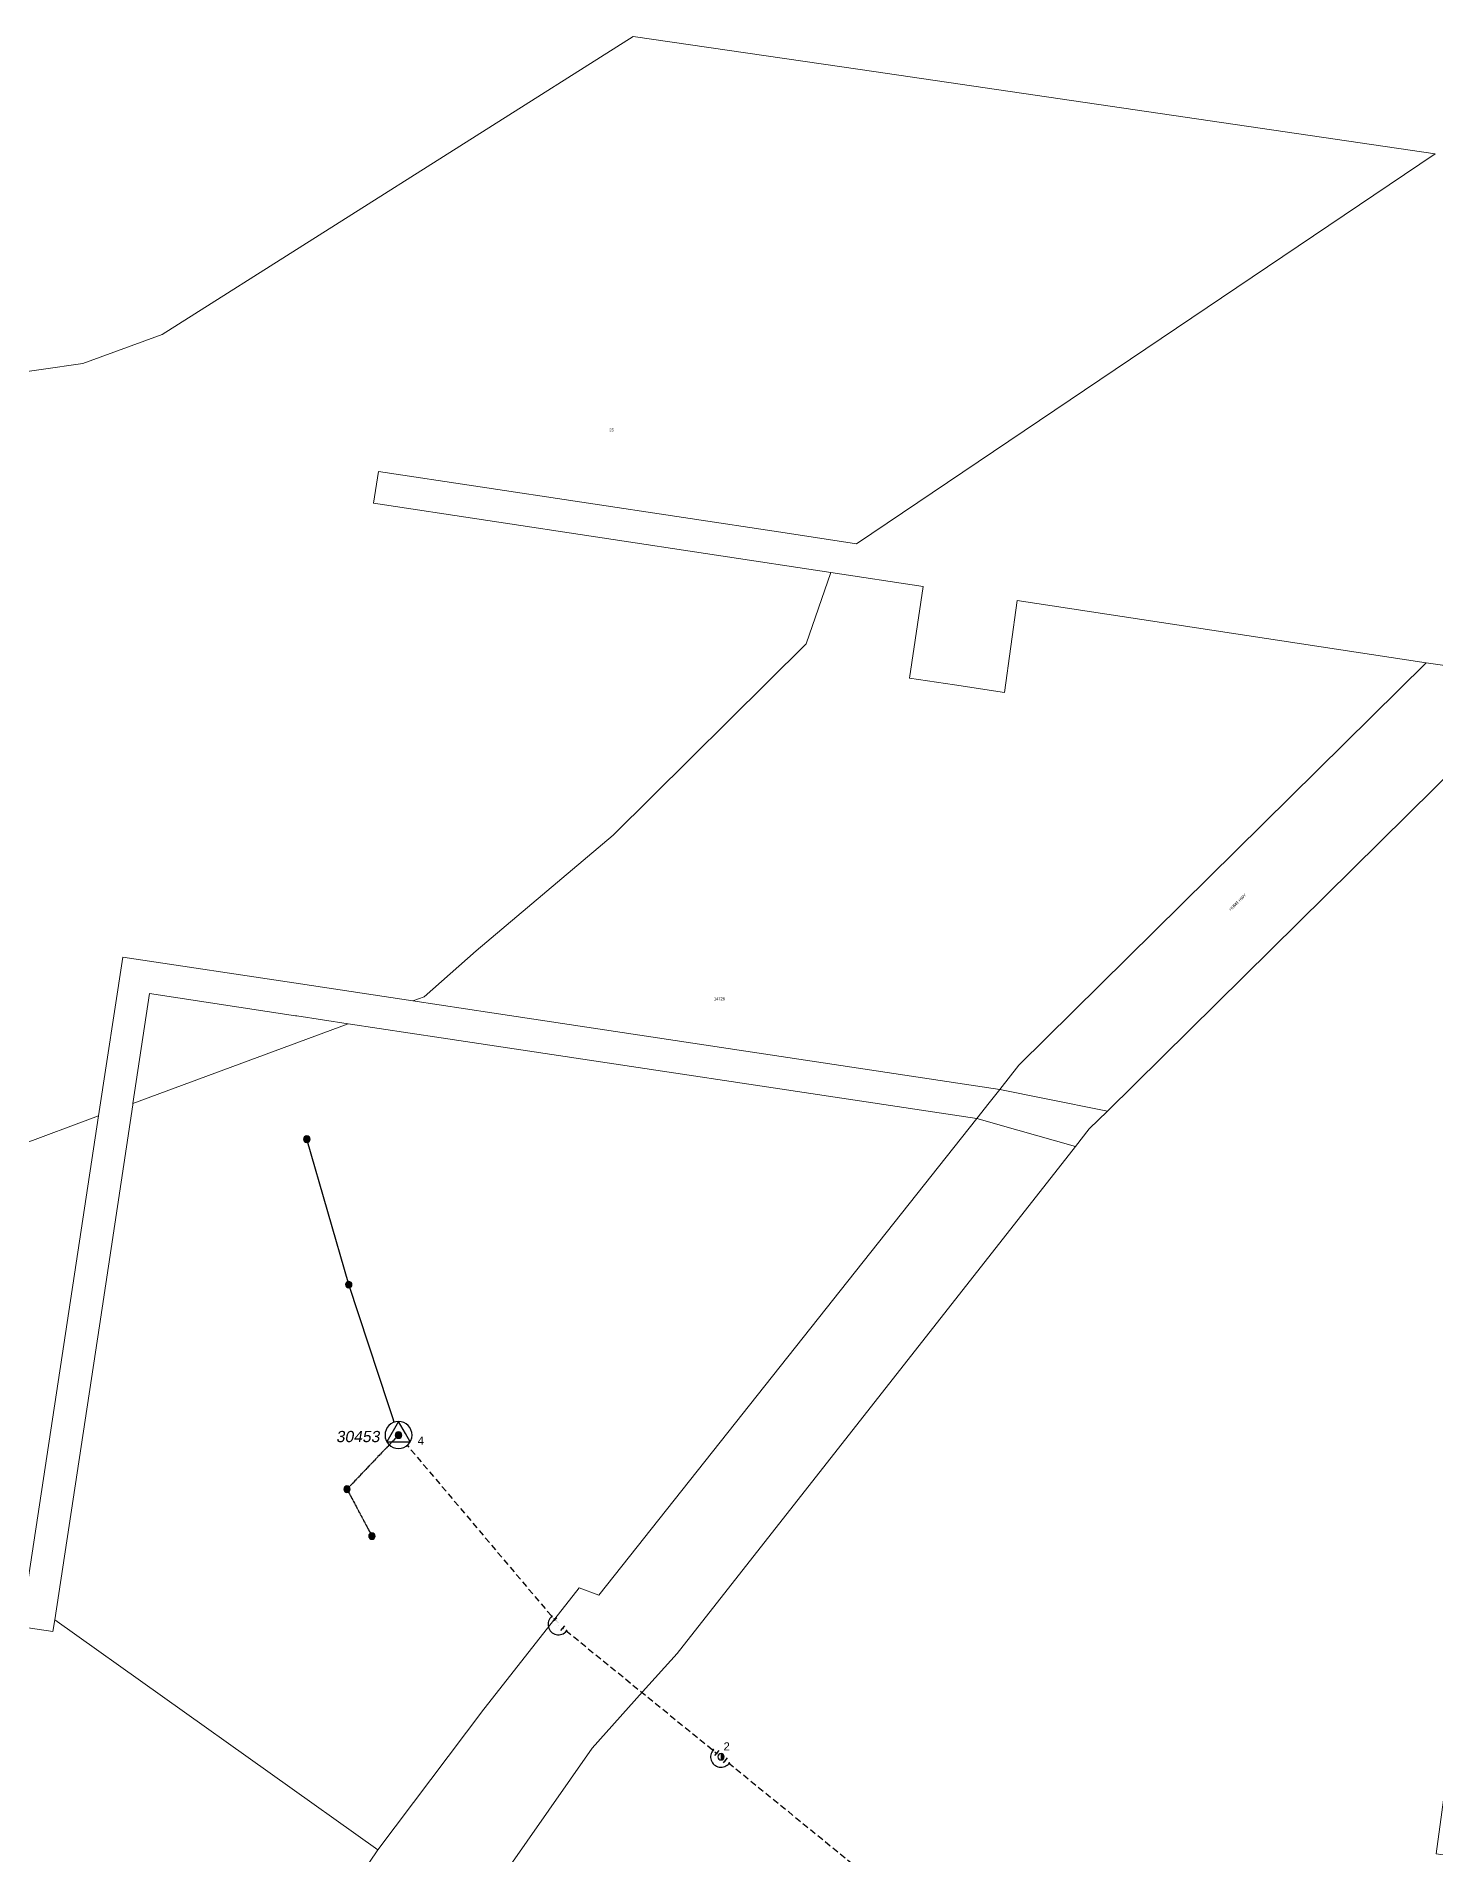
# Model space of a CAD drawing. Header units: metres. Extents: x 229048 to 234217, y 6158920 to 6161532.
# Drawn here: x 231246 to 232121, y 6159970 to 6161106 of the extents above; entities that cross this region are included whole.
import ezdxf
from ezdxf.enums import TextEntityAlignment as Align

# ---------------------------------------------------------------- set-up
doc = ezdxf.new("R2010")
doc.units = ezdxf.units.M
doc.linetypes.add('Cable Exist OH', pattern=[1, 1, 0])
doc.linetypes.add('Cable New OH', pattern=[6, 4, -2])
doc.layers.get('0').update_dxf_attribs({"color": 6})
doc.layers.add('Cadastre Land Parcels_SP_EXT', color=8, linetype='Continuous', lineweight=5)
doc.layers.add('Cadastre Roads_SP_EXT', color=8, linetype='Continuous', lineweight=5)
for name, color, linetype in [('Mains_HV_NEW', 2, 'Continuous'), ('Mains_HV_New_B10', 2, 'Continuous'), ('Mains_HV_NEW_Hardwired', 2, 'Continuous'), ('Mains_LV_EXT', 7, 'Continuous'), ('Services_SP_EXT', 7, 'Continuous'), ('Sub_SP_TR_HV_LV_MOD', 3, 'Continuous'), ('SupportsOH_SP_TR_HV_LV_SL_EXT', 7, 'Continuous'), ('SupportsOH_SP_TR_HV_LV_SL_MOD', 3, 'Continuous'), ('SupportsOH_SP_TR_HV_LV_SL_NEW', 2, 'Continuous')]:
    doc.layers.add(name, color=color, linetype=linetype)
doc.styles.add('iecARIAL', font='arial.ttf', dxfattribs={"height": 2})
doc.styles.add('POLE_LABEL', font='arial.ttf')
doc.styles.get("Standard").update_dxf_attribs({"font": 'arial.ttf'})

# ---------------------------------------------------------------- blocks, each defined once
blk = doc.blocks.new('SUB_POLE_EXT')
blk.add_wipeout([(0, 4.22), (0.42, 4.2), (0.83, 4.14), (1.21, 4.05), (1.62, 3.9), (1.99, 3.72), (2.35, 3.51), (2.68, 3.26), (2.99, 2.99), (3.28, 2.66), (3.52, 2.34), (3.76, 1.92), (3.9, 1.62), (4.04, 1.23), (4.18, 0.63), (4.22, 0), (4.18, -0.61), (4.06, -1.15), (3.9, -1.62), (3.58, -2.24), (3.22, -2.73), (2.97, -3.01), (2.68, -3.26), (2.36, -3.5), (2, -3.72), (1.64, -3.89), (1.25, -4.03), (0.82, -4.14), (0.42, -4.2), (0, -4.22), (-0.41, -4.2), (-0.8, -4.15), (-1.21, -4.05), (-1.62, -3.9), (-1.99, -3.73), (-2.35, -3.51), (-2.68, -3.26), (-2.96, -3.02), (-3.23, -2.72), (-3.51, -2.35), (-3.71, -2.01), (-3.91, -1.6), (-4.05, -1.21), (-4.16, -0.76), (-4.22, -0.14), (-4.21, 0.39), (-4.14, 0.83), (-4.03, 1.27), (-3.9, 1.63), (-3.71, 2.02), (-3.5, 2.37), (-3.28, 2.67), (-2.99, 2.99), (-2.68, 3.27), (-2.33, 3.52), (-1.98, 3.73), (-1.63, 3.9), (-1.2, 4.05), (-0.78, 4.15), (-0.4, 4.21)])
blk.add_line((2.16, 0.48), (2.16, 0.48, 0))
blk.add_lwpolyline([(-4.22, 0, 1), (4.22, 0, 1)], format="xyb", close=True)
blk.add_lwpolyline([(2.14, 0.52), (0, 4.22), (-3.66, -2.11), (3.66, -2.11)], close=True)
for tag, height, flags, p in [('STREET_CODE', 0.2, 9, (1.5, 0)), ('ASSET_NUM', 3.5, 8, (2, 2)), ('CONSTRUCTED_VOLTAGE', 0.2, 9, (1.5, -0.2)), ('OPERATING_VOLTAGE', 0.2, 9, (1.5, -0.6)), ('OPERATED_BY', 0.2, 9, (1.5, -0.8)), ('ORIENTATION', 0.2, 9, (1.5, -1.2)), ('OWNED_BY', 0.2, 9, (1.5, -1.4)), ('SECONDARY_VOLTAGE', 0.2, 9, (1.5, -1.6)), ('STATE', 0.2, 9, (1.5, -1.8)), ('SUBSTATION_TYPE', 0.2, 9, (1.5, -2)), ('STREETNAME', 0.2, 9, (1.5, -2.8)), ('SUBURB', 0.2, 9, (1.5, -3)), ('Z', 0.2, 1, (1.5, -3.4)), ('NO_PHASES', 0.2, 9, (1.5, -0.4)), ('MAINTAINED_BY', 0.2, 9, (1.5, -1)), ('USAGE', 0.2, 9, (1.5, -2.2)), ('LEGEND', 0.2, 9, (1.5, -2.4)), ('LOCATION', 0.2, 9, (1.5, -2.6)), ('NOTES', 0.2, 9, (1.5, -3.2))]:
    blk.add_attdef(tag, text='', height=height, dxfattribs=dict(flags=flags)).set_placement(p, align=Align.MIDDLE_LEFT)
blk = doc.blocks.new('POLE_EXT')
blk.add_hatch(color=256).paths.add_polyline_path([(-1, 0, 1), (1, 0, 1)])
blk.add_lwpolyline([(-1, 0, 1), (1, 0, 1)], format="xyb", close=True)
for tag, height, flags, p in [('pNumber', 2.5, 8, (-17.84, 2.07)), ('OWNED_BY', 0.2, 9, (1.35, -0.4)), ('SPECIAL_USE', 0.2, 9, (1.35, -0.8)), ('STATE', 0.2, 9, (1.35, -1)), ('cLV', 0.2, 9, (1.35, -1.4)), ('hDepth', 0.2, 9, (1.35, -1.6)), ('hDia', 0.2, 9, (1.35, -1.8)), ('cHV', 0.2, 9, (1.35, -2)), ('cLinedev', 0.2, 9, (1.35, -3.4)), ('pExisting', 0.2, 9, (1.35, -3.8)), ('pFooting', 0.2, 9, (1.35, -4.4)), ('pNew', 0.2, 9, (1.35, -4.6)), ('pRelocate', 0.2, 9, (1.35, -5)), ('pRemove', 0.2, 9, (1.35, -5.2)), ('pReplace', 0.2, 9, (1.35, -5.4)), ('pStay', 0.2, 9, (1.35, -5.6)), ('PARENT', 0.2, 9, (1.35, -0.6)), ('USAGE', 0.2, 9, (1.35, -1.2)), ('LBRACKET', 0.2, 9, (1.35, -2.2)), ('LExisting', 0.2, 9, (1.35, -2.4)), ('LANTNUMBER', 0.2, 9, (1.35, -2.6)), ('LOther', 0.2, 9, (1.35, -2.8)), ('LRemove', 0.2, 9, (1.35, -3)), ('LEGEND', 0.2, 9, (1.35, -3.2)), ('LOCATION', 0.2, 9, (1.35, -3.6)), ('PFNUMBER', 0.2, 9, (1.35, -4)), ('NEWPFNUMBER', 0.2, 9, (1.35, -4.2)), ('pType', 0.2, 9, (1.35, -5.8)), ('cspan', 0.2, 9, (1.35, -6)), ('STREETNAME', 0.2, 9, (1.35, -6.2)), ('SUBURB', 0.2, 9, (1.35, -6.4)), ('OPERATED_BY', 0.2, 9, (1.36, -7.01)), ('NOTES', 0.2, 9, (1.35, -6.6)), ('MAINTAINED_BY', 0.2, 9, (1.36, -6.81))]:
    blk.add_attdef(tag, text='', height=height, dxfattribs=dict(flags=flags)).set_placement(p, align=Align.MIDDLE_LEFT)
at = {"style": 'POLE_LABEL'}
for tag, height, flags, p in [('STRUCTURE_PLANT_NUMBER', 0.2, 9, (1.35, 0.03)), ('ASSET_NUM', 2.5, 8, (2, 2)), ('STREET_CODE', 0.2, 9, (1.35, -0.2))]:
    blk.add_attdef(tag, text='', height=height, dxfattribs=dict(at, flags=flags)).set_placement(p, align=Align.MIDDLE_LEFT)
at = {"flags": 1}
blk.add_attdef('Z', (1.35, -7.33), '', height=0.2, dxfattribs=at)
blk = doc.blocks.new('POLE_REPLACE_NEW')
for tag, flags, p in [('cspan', 9, (1.5, -5.6)), ('pFooting', 9, (1.5, -4)), ('pNew', 9, (1.5, -4.2)), ('pNumber', 9, (1.5, -4.4)), ('pRelocate', 9, (1.5, -4.6)), ('pRemove', 9, (1.5, -4.8)), ('pReplace', 9, (1.5, -5)), ('pStay', 9, (1.5, -5.2)), ('pType', 9, (1.5, -5.4)), ('SUBURB', 9, (1.5, -5.8)), ('STREETNAME', 9, (1.5, -6)), ('OPERATED_BY', 9, (1.5, -6.6)), ('Z', 1, (1.5, -7)), ('LOCATION', 9, (1.5, -6.2)), ('NOTES', 9, (1.5, -6.4)), ('MAINTAINED_BY', 9, (1.5, -6.8))]:
    blk.add_attdef(tag, text='', height=0.2, dxfattribs=dict(flags=flags)).set_placement(p, align=Align.MIDDLE_LEFT)
blk.add_wipeout([(0, 1), (-0.13, 0.99), (-0.25, 0.97), (-0.37, 0.93), (-0.48, 0.88), (-0.59, 0.81), (-0.68, 0.73), (-0.77, 0.64), (-0.84, 0.54), (-0.9, 0.43), (-0.95, 0.31), (-0.98, 0.19), (-1, 0.06), (-1, -0.06), (-0.98, -0.19), (-0.95, -0.31), (-0.9, -0.43), (-0.84, -0.54), (-0.77, -0.64), (-0.68, -0.73), (-0.59, -0.81), (-0.48, -0.88), (-0.37, -0.93), (-0.25, -0.97), (-0.13, -0.99), (0, -1), (0.13, -0.99), (0.25, -0.97), (0.37, -0.93), (0.48, -0.88), (0.59, -0.81), (0.68, -0.73), (0.77, -0.64), (0.84, -0.54), (0.9, -0.43), (0.95, -0.31), (0.98, -0.19), (1, -0.06), (1, 0.06), (0.98, 0.19), (0.95, 0.31), (0.9, 0.43), (0.84, 0.54), (0.77, 0.64), (0.68, 0.73), (0.59, 0.81), (0.48, 0.88), (0.37, 0.93), (0.25, 0.97), (0.13, 0.99)])
h = blk.add_hatch(color=256)
edge = h.paths.add_edge_path()
edge.add_arc((0, 0), 1, 270, 450)
edge.add_line((0, 1), (0, -1))
blk.add_lwpolyline([(0, 1), (0, -1)])
at = {"lineweight": -3}
blk.add_arc((0, 0), 1, 90, 270, dxfattribs=at)
blk.add_arc((0, 0), 1, 270, 90)
at = {"style": 'POLE_LABEL', "flags": 9}
blk.add_attdef('STRUCTURE_PLANT_NUMBER', text='', height=0.2, dxfattribs=at).set_placement((1.5, 0.24), align=Align.MIDDLE_LEFT)
for tag, height, flags, p in [('STREET_CODE', 0.2, 9, (1.5, 0)), ('ASSET_NUM', 2.5, 8, (2, 2)), ('OWNED_BY', 0.2, 9, (1.5, -0.2)), ('SPECIAL_USE', 0.2, 9, (1.5, -0.6)), ('STATE', 0.2, 9, (1.5, -0.8)), ('cLV', 0.2, 9, (1.5, -1.2)), ('cHV', 0.2, 9, (1.5, -1.8)), ('cLinedev', 0.2, 9, (1.5, -3.2)), ('PARENT', 0.2, 9, (1.5, -0.4)), ('USAGE', 0.2, 9, (1.5, -1)), ('hDepth', 0.2, 9, (1.5, -1.4)), ('hDia', 0.2, 9, (1.5, -1.6)), ('LBRACKET', 0.2, 9, (1.5, -2)), ('LExisting', 0.2, 9, (1.5, -2.2)), ('LANTNUMBER', 0.2, 9, (1.5, -2.4)), ('LOther', 0.2, 9, (1.5, -2.6)), ('LRemove', 0.2, 9, (1.5, -2.8)), ('LEGEND', 0.2, 9, (1.5, -3)), ('pExisting', 0.2, 9, (1.5, -3.4)), ('PFNUMBER', 0.2, 9, (1.5, -3.6)), ('NEWPFNUMBER', 0.2, 9, (1.5, -3.8))]:
    blk.add_attdef(tag, text='', height=height, dxfattribs=dict(flags=flags)).set_placement(p, align=Align.MIDDLE_LEFT)
blk = doc.blocks.new('End Shackle_NEW')
blk.add_wipeout([(-0.25, 0), (-0.25, 1.81), (0.25, 1.82), (0.25, 0)])
blk.add_line((1, 1.81), (-1, 1.81))
at = {"flags": 1}
blk.add_attdef('Z', (0, 0), '', height=0.2, dxfattribs=at)
at = {"flags": 9}
for tag, p in [('CONNECTOR_TYPE', (0, 0)), ('CONSTRUCTED_VOLTAGE', (0, -0.2)), ('OPERATING_VOLTAGE', (0, -0.6)), ('ORIENTATION', (0, -0.8)), ('OWNED_BY', (0, -1)), ('STATE', (0, -1.2)), ('OPERATED_BY', (0, -2.01)), ('NO_PHASES', (0, -0.4)), ('USAGE', (0, -1.4)), ('NOTES', (0, -1.6)), ('MAINTAINED_BY', (0, -1.81))]:
    blk.add_attdef(tag, text='', height=0.2, dxfattribs=at).set_placement(p, align=Align.MIDDLE_LEFT)
blk = doc.blocks.new('BOND POINT')
blk.add_hatch(color=256).paths.add_polyline_path([(-1, 0, 1), (1, 0, 1)])
blk.add_lwpolyline([(-1, 0, 1), (1, 0, 1)], format="xyb", close=True)

msp = doc.modelspace()

# ---------------------------------------------------------------- linework, layer by layer
at = {"layer": 'Cadastre Land Parcels_SP_EXT', "linetype": 'Continuous'}
for points in [[(232120.4, 6161032.5), (231761, 6161085.2), (231619.2, 6161106), (231324.7, 6160919.8), (231275.1, 6160901.5), (231222.8, 6160894), (231213.3, 6160894.7), (231234.7, 6160412.8), (231285, 6160431.4), (231300.1, 6160530.7), (231411.2, 6160513.9), (231481.5, 6160503.3), (231488.6, 6160505.8), (231521, 6160534.5), (231606.6, 6160606.8), (231727.3, 6160726.5), (231742.7, 6160771), (231456.9, 6160814.3), (231459.9, 6160834.1), (231714.1, 6160795.7), (231758.8, 6160788.9), (232120.4, 6161032.5)], [(231820.1, 6160700.8), (231791.9, 6160705), (231800.5, 6160762.2), (231742.7, 6160771), (231727.3, 6160726.5), (231606.6, 6160606.8), (231521, 6160534.5), (231488.6, 6160505.8), (231481.5, 6160503.3), (231530.9, 6160495.9), (231848.3, 6160447.9), (231860.3, 6160463.1), (232114.8, 6160714.6), (231859.2, 6160753.4), (231851.2, 6160696.1), (231820.1, 6160700.8)], [(231441.1, 6160489), (231408.9, 6160493.9), (231408.2, 6160494), (231316.9, 6160507.9), (231306.5, 6160439.3), (231441.1, 6160489)], [(231240, 6160135), (231263.3, 6160288.7), (231285, 6160431.4), (231234.7, 6160412.8), (231103, 6160364.1), (231131.2, 6160360), (231111.8, 6160233.9), (231136.4, 6160202.8), (231234.6, 6160132.9), (231239.6, 6160132.2), (231240, 6160135)]]:
    msp.add_lwpolyline(points, close=True, dxfattribs=at)
at = {"layer": 'Cadastre Roads_SP_EXT', "linetype": 'Continuous'}
msp.add_lwpolyline([(232188.5, 6160703.7), (232145.3, 6160710.1), (232114.8, 6160714.6), (231860.3, 6160463.1), (231848.3, 6160447.9), (231876.2, 6160442.3), (231915.6, 6160434.4), (232188.5, 6160703.7)], close=True, dxfattribs=at)
at = {"layer": 'Mains_HV_New_B10', "linetype": 'Cable New OH'}
for points in [[(231472.5, 6160232), (231572.5, 6160113.7)], [(231572.5, 6160113.7), (231674.1, 6160031)], [(231674.1, 6160031), (231841.2, 6159895)]]:
    msp.add_lwpolyline(points, dxfattribs=at)
at = {"layer": 'Mains_HV_NEW_Hardwired', "linetype": 'Continuous'}
for centre, start, end in [((231572.5, 6160113.7), 130.315, 320.868), ((231674.1, 6160031), 138.6331, 320.8521)]:
    msp.add_arc(centre, 6.5, start, end, dxfattribs=at).dxf.unprotected_set("ltscale", 0)
at = {"layer": 'Services_SP_EXT'}
msp.add_lwpolyline([(231472.5, 6160232), (231441.4, 6160326), (231415.2, 6160416.9)], dxfattribs=at)

# ---------------------------------------------------------------- block references
at = {"layer": 'Mains_HV_NEW_Hardwired', "linetype": 'Continuous', "xscale": 0.3, "yscale": 0.3, "zscale": 0.3}
for p in [(231568.3, 6160118.7), (231577.6, 6160109.6), (231669.2, 6160035.3), (231679.2, 6160026.9)]:
    msp.add_blockref('BOND POINT', p, dxfattribs=at).dxf.unprotected_set("ltscale", 0)
at = {"layer": 'SupportsOH_SP_TR_HV_LV_SL_MOD', "xscale": 2, "yscale": 2}
for p in [(231415.2, 6160416.9), (231441.4, 6160326), (231440.3, 6160198.2), (231455.9, 6160168.9)]:
    msp.add_blockref('POLE_EXT', p, dxfattribs=at)

# ---------------------------------------------------------------- texts
at = {"layer": 'Cadastre Land Parcels_SP_EXT'}
for s, p in [('25', (231604.3, 6160859.2)), ('14728', (231669.6, 6160503.7))]:
    msp.add_text(s, height=1.8, dxfattribs=at).set_placement(p)
at = {"layer": 'Cadastre Roads_SP_EXT'}
msp.add_text('HUME HWY', height=1.8, rotation=44.6432, dxfattribs=at).set_placement((231992.7, 6160559.4))

# ---------------------------------------------------------------- next in the draw order: block references
at = {"layer": 'Sub_SP_TR_HV_LV_MOD'}
ref = msp.add_blockref('SUB_POLE_EXT', (231472.5, 6160232), dxfattribs=dict(at, xscale=2, yscale=2, zscale=2))
ref.add_attrib('ASSET_NUM', '30453', dxfattribs={"layer": '0', "height": 7, "oblique": 10}).set_placement((231460.6, 6160225.5), align=Align.BOTTOM_RIGHT)

# ---------------------------------------------------------------- next in the draw order: linework, layer by layer
at = {"layer": 'Cadastre Land Parcels_SP_EXT', "linetype": 'Continuous'}
for points in [[(232145.7, 6159966.8), (232121.1, 6159970.4), (232226, 6160740.7), (232204.6, 6160719.6), (232188.5, 6160703.7), (231915.6, 6160434.4), (231904.3, 6160423.3), (231895.7, 6160412.3), (231646.6, 6160095.5), (231625.1, 6160071.5), (231593.5, 6160036.4), (231473.2, 6159864.2), (231454, 6159829.7), (232114.2, 6159738.8), (232145.7, 6159966.8)], [(231833.9, 6160429.8), (231499.1, 6160480.3), (231441.1, 6160489), (231306.5, 6160439.3), (231306.4, 6160438.3), (231285.5, 6160300.3), (231257.6, 6160116.5), (231459.5, 6159972.9), (231525.8, 6160060.7), (231533.6, 6160070.5), (231585.4, 6160136.5), (231597.7, 6160131.9), (231833.9, 6160429.8)], [(231080.7, 6160135.4), (231076.4, 6160136.1), (231094.7, 6160255.4), (231030.7, 6160336.2), (231057.5, 6160346.5), (231064.8, 6160349.3), (230989.2, 6160360.3), (230709.5, 6160400.8), (230703.5, 6160362.7), (230824.5, 6159983.3), (230899.3, 6159748.5), (231272.8, 6159695.4), (231325.6, 6159774), (231393.4, 6159874.7), (231459.5, 6159972.9), (231257.6, 6160116.5), (231256.5, 6160109.3), (231080.7, 6160135.4)]]:
    msp.add_lwpolyline(points, close=True, dxfattribs=at)
at = {"layer": 'Cadastre Roads_SP_EXT', "linetype": 'Continuous'}
msp.add_lwpolyline([(231080.7, 6160135.4), (231256.5, 6160109.3), (231257.6, 6160116.5), (231285.5, 6160300.3), (231306.4, 6160438.3), (231306.5, 6160439.3), (231316.9, 6160507.9), (231408.2, 6160494), (231408.9, 6160493.9), (231441.1, 6160489), (231499.1, 6160480.3), (231833.9, 6160429.8), (231841.7, 6160439.6), (231848.3, 6160447.9), (231530.9, 6160495.9), (231481.5, 6160503.3), (231411.2, 6160513.9), (231411.2, 6160513.9), (231300.1, 6160530.7), (231285, 6160431.4), (231263.3, 6160288.7), (231240, 6160135)], dxfattribs=at)
msp.add_lwpolyline([(231895.7, 6160412.3), (231859.7, 6160422.5), (231833.9, 6160429.8), (231597.7, 6160131.9), (231585.4, 6160136.5), (231533.6, 6160070.5), (231525.8, 6160060.7), (231459.5, 6159972.9), (231393.4, 6159874.7), (231397.3, 6159874.2), (231440.2, 6159868.5), (231473.2, 6159864.2), (231593.5, 6160036.4), (231625.1, 6160071.5), (231646.6, 6160095.5), (231895.7, 6160412.3)], close=True, dxfattribs=at)
at = {"layer": 'Mains_LV_EXT', "linetype": 'Cable Exist OH'}
msp.add_lwpolyline([(231472.5, 6160232), (231440.3, 6160198.2), (231455.9, 6160168.9)], dxfattribs=at)

# ---------------------------------------------------------------- next in the draw order: block references
at = {"layer": 'SupportsOH_SP_TR_HV_LV_SL_EXT'}
ref = msp.add_blockref('POLE_EXT', (231472.5, 6160232), dxfattribs=dict(at, xscale=2, yscale=2, zscale=2))
ref.add_attrib('pNumber', '4', dxfattribs={"height": 5, "style": 'iecARIAL'}).set_placement((231484.5, 6160228.5), align=Align.MIDDLE_LEFT)

# ---------------------------------------------------------------- next in the draw order: block references
at = {"layer": 'Mains_HV_NEW', "xscale": 2, "yscale": 2, "zscale": 2}
for p, rotation in [((231572.5, 6160113.7), 42.15651294786232), ((231674.1, 6160031), 48.63314975192243)]:
    msp.add_blockref('End Shackle_NEW', p, dxfattribs=dict(at, rotation=rotation)).dxf.unprotected_set("ltscale", 0)

# ---------------------------------------------------------------- next in the draw order: block references
for p, rotation in [((231572.5, 6160113.7), 228.6331497519224), ((231674.1, 6160031), 230.8520796220914)]:
    msp.add_blockref('End Shackle_NEW', p, dxfattribs=dict(at, rotation=rotation)).dxf.unprotected_set("ltscale", 0)

# ---------------------------------------------------------------- next in the draw order: block references
at = {"layer": 'SupportsOH_SP_TR_HV_LV_SL_NEW'}
ref = msp.add_blockref('POLE_REPLACE_NEW', (231674.1, 6160031), dxfattribs=dict(at, xscale=2, yscale=2, zscale=2))
ref.add_attrib('pNumber', '2', dxfattribs={"height": 5, "style": 'iecARIAL'}).set_placement((231675.7, 6160037.5), align=Align.MIDDLE_LEFT)

doc.saveas('drawing.dxf')
